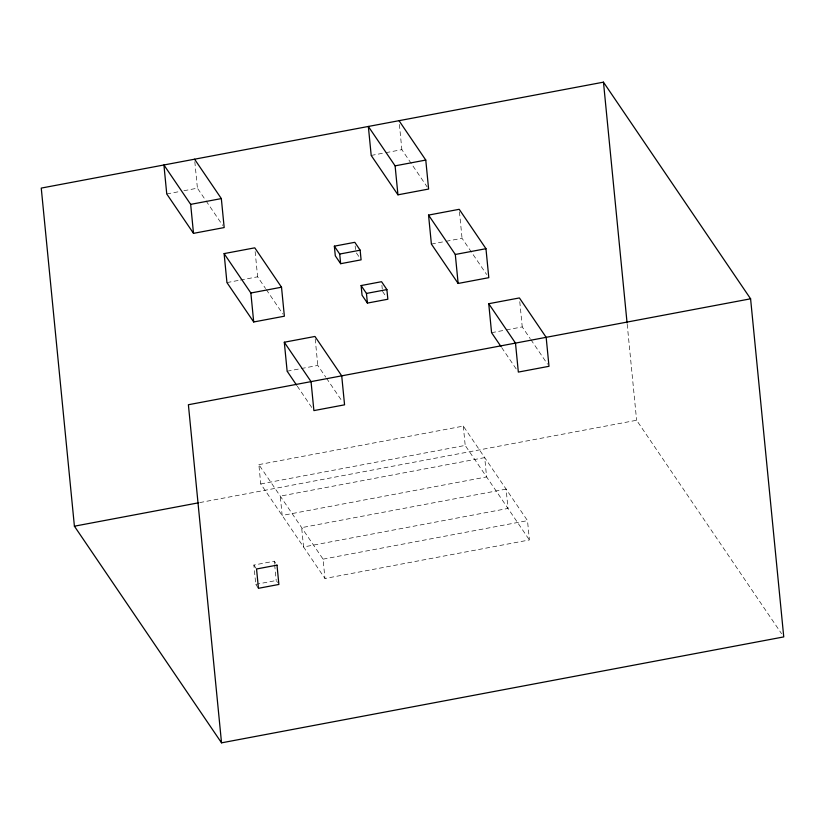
<?xml version="1.0" encoding="UTF-8"?>
<svg xmlns="http://www.w3.org/2000/svg" width="825" height="825" viewBox="0 0 825 825"><rect width="100%" height="100%" fill="white"/><g stroke="black" fill="none" stroke-linecap="round" stroke-linejoin="round"><path stroke-width="0.62" stroke-dasharray="4.12 3.09" d="M166.753 193.958L179.025 191.648M183.934 190.719L197.422 188.182L205.373 199.887M371.198 155.44L384.687 152.893M385.914 152.666L401.868 149.665L427.164 186.924M226.947 282.583L239.219 280.273M240.446 280.046L257.617 276.808L265.567 288.513M431.392 244.066L444.881 241.519M446.108 241.292L462.052 238.291L486.637 274.488M287.141 371.209L317.811 365.434L325.762 377.149M491.576 332.692L505.075 330.155M506.302 329.918L522.246 326.917L530.197 338.621M258.864 464.619L463.299 426.102L527.505 520.637L529.403 539.952L324.957 578.48L260.752 483.935L258.864 464.619L323.07 559.154L324.957 578.48M260.752 483.935L465.197 445.418L529.403 539.952M199.763 502.58L636.611 420.265L781.584 633.724M258.442 588.308L255.76 584.368L253.873 565.042L274.312 561.196L276.323 564.145M323.07 559.154L527.505 520.637M255.76 584.368L276.21 580.511L277.551 582.481M530.918 339.694L547.553 364.176M501.703 347.593L516.883 369.951M356.41 252.955L359.092 256.895M382.501 291.359L385.842 296.278M206.095 200.96L222.729 225.442M266.289 289.585L282.923 314.067M326.483 378.211L342.385 401.631M297.258 386.121L312.448 408.468M253.873 565.042L256.544 568.982M627.196 324.215L636.611 420.265M519.781 301.713L522.246 326.917M459.463 211.829L462.052 238.291M463.299 426.102L465.197 445.418M399.393 124.462L401.868 149.665M381.903 285.326L382.264 288.946M355.152 245.932L355.503 249.552M315.212 338.972L317.811 365.434M255.142 251.604L257.617 276.808M274.312 561.196L274.55 563.609M274.673 564.816L276.21 580.511M194.824 161.721L197.422 188.182M484.708 457.607L280.263 496.134L282.16 515.45L486.595 476.933L484.708 457.607M506.107 489.122L301.661 527.639L303.559 546.965L508.004 508.448L506.107 489.122"/><path stroke-width="1.24" d="M603.467 82.16L41.25 188.09L74.405 526.195L221.533 742.84L783.75 636.91L750.595 298.805L603.467 82.16L627.072 322.936M190.668 204.363L221.337 198.588L224.173 227.566L193.504 233.351L166.753 193.958L163.917 164.979L190.668 204.363L193.504 233.351M395.103 165.846L425.772 160.071L428.618 189.049L397.949 194.824L371.198 155.44L368.352 126.462L395.103 165.846L397.949 194.824M224.111 253.605L254.77 247.83L281.521 287.213L284.367 316.202L253.698 321.977L226.947 282.583L224.111 253.605L250.862 292.999L253.698 321.977M428.546 215.088L459.216 209.303L485.966 248.696L488.802 277.674L458.143 283.46L431.392 244.066L428.546 215.088L455.297 254.471L458.143 283.46M334.352 246.159L354.802 242.313L360.143 250.192L361.092 259.844L340.653 263.701L335.301 255.822L334.352 246.159L339.704 254.038L340.653 263.701M339.704 254.038L360.143 250.192M250.862 292.999L281.521 287.213M455.297 254.471L485.966 248.696M361.103 285.553L381.552 281.696L386.894 289.575L387.843 299.238L367.403 303.084L362.051 295.216L361.103 285.553L366.455 293.432L367.403 303.084M366.455 293.432L386.894 289.575M284.295 342.231L314.964 336.456L341.715 375.839L344.561 404.827L313.892 410.603L311.046 381.624L284.295 342.231L287.141 371.209L296.536 385.048M488.74 303.713L519.41 297.938L546.16 337.322L548.996 366.3L518.337 372.085L515.491 343.097L488.74 303.713L491.576 332.692L500.981 346.531M750.595 298.805L188.389 404.735L221.533 742.84M74.405 526.195L198.495 502.817M399.022 120.677L425.772 160.071M194.576 159.204L221.337 198.588M276.994 565.135L256.544 568.982L258.442 588.308L278.881 584.451L276.994 565.135"/></g></svg>
